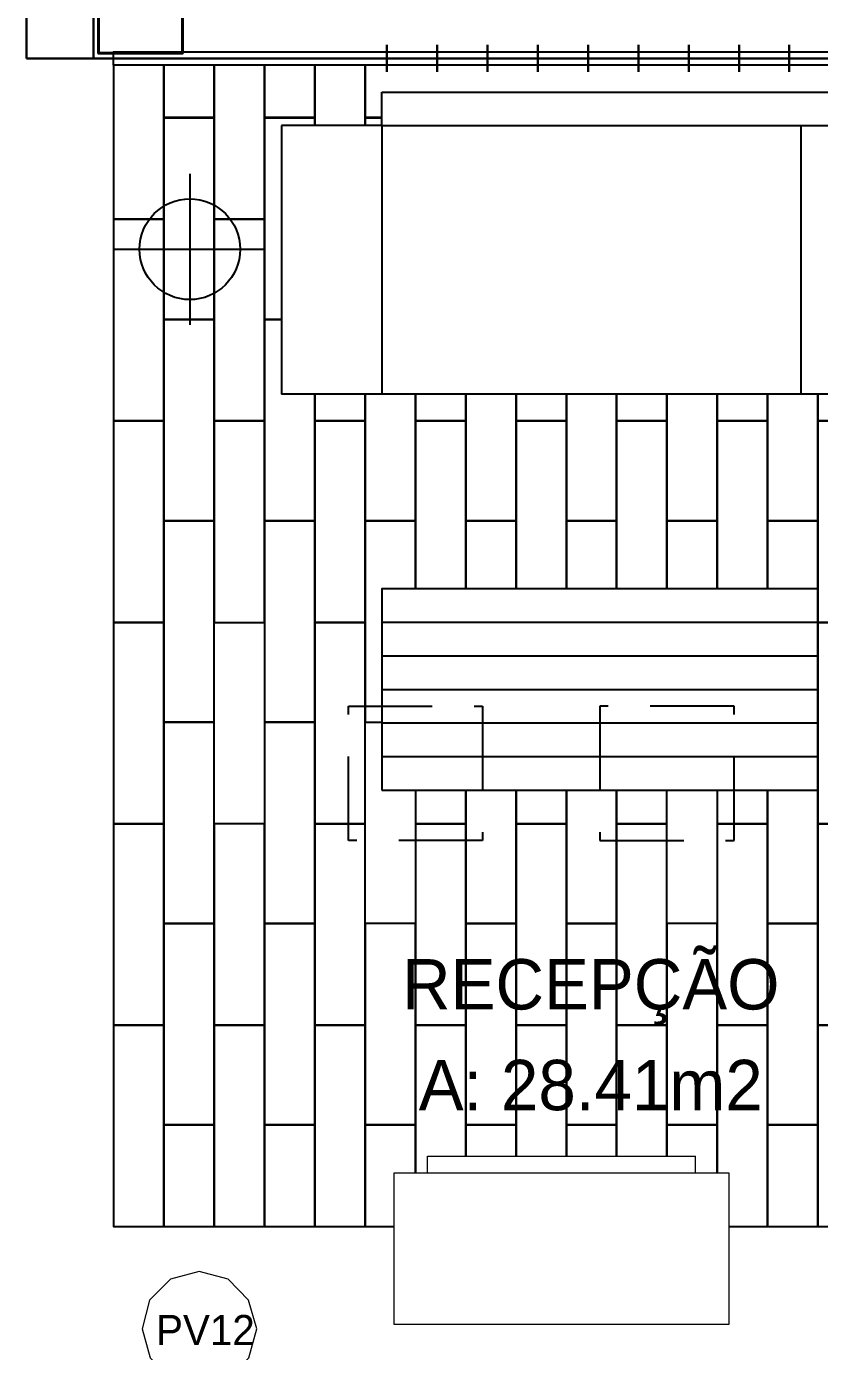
# Model space of a CAD drawing. Header units: metres. Extents: x -4.2 to 85, y -21.1 to 42.
# Drawn here: x 28.19 to 30.555, y 15.536 to 19.484 of the extents above; entities that cross this region are included whole.
import ezdxf

# ---------------------------------------------------------------- set-up
doc = ezdxf.new("R2010")
doc.units = ezdxf.units.M
doc.header["$MEASUREMENT"] = 0
doc.linetypes.add('XREF ÁREAS COMUNS LILAC$0$HIDDEN', pattern=[0.375, 0.25, -0.125])
for name, color, linetype, lineweight in [('34 - Mobiliário', 7, 'Continuous', 0), ('57 - Altimetria de Terrenos', 7, 'Continuous', 0), ('7 - Alvenaria', 7, 'Continuous', 0), ('Level 44', 7, 'Continuous', 0)]:
    doc.layers.add(name, color=color, linetype=linetype, lineweight=lineweight)
for name, color, linetype in [('XREF ÁREAS COMUNS LILAC$0$MOB 01', 8, 'Continuous'), ('XREF ÁREAS COMUNS LILAC$0$MOB 02', 142, 'Continuous'), ('XREF ÁREAS COMUNS LILAC$0$MOB 03', 120, 'Continuous'), ('XREF ÁREAS COMUNS LILAC$0$MOB01', 8, 'Continuous'), ('XREF ÁREAS COMUNS LILAC$0$MOB02', 142, 'Continuous'), ('XREF ÁREAS COMUNS LILAC$0$MOB03', 120, 'Continuous'), ('XREF ÁREAS COMUNS LILAC$0$PAGINAÇÃO', 125, 'Continuous'), ('XREF ÁREAS COMUNS LILAC$0$PROJECAO', 8, 'XREF ÁREAS COMUNS LILAC$0$HIDDEN')]:
    doc.layers.add(name, color=color, linetype=linetype)
doc.styles.add('Style-INTL_ENGINEERING', font='INTL_ENGINEERING.shx')

# ---------------------------------------------------------------- blocks, each defined once
blk = doc.blocks.new('*U475')
at = {"layer": 'Level 44', "color": 4, "linetype": 'Continuous', "lineweight": 0, "flags": 128}
blk.add_lwpolyline([(0.171, 0), (0.147, 0.0856), (0.0857, 0.1478), (-0.0002, 0.1705), (-0.0859, 0.1477), (-0.1482, 0.0857), (-0.171, -0.0002), (-0.147, -0.0858), (-0.0864, -0.1478), (-0.0005, -0.1705), (0.0861, -0.1472), (0.1471, -0.0859)], close=True, dxfattribs=at)
at = {"layer": 'Level 44', "color": 4, "linetype": 'Continuous', "lineweight": 0, "style": 'Style-INTL_ENGINEERING'}
blk.add_text('PV12', height=0.08997, rotation=0.0007, dxfattribs=at).set_placement((-0.1291, -0.0485))
blk = doc.blocks.new('pilotis_as built')
at = {"layer": '34 - Mobiliário', "color": 7, "linetype": 'Continuous', "lineweight": 30}
for p, q in [((1.1157, -7.3354), (1.1157, -4.9356)), ((5.3657, -7.3354), (1.1157, -7.3354))]:
    blk.add_line(p, q, dxfattribs=at)
at = {"layer": '34 - Mobiliário', "color": 2, "linetype": 'Continuous', "lineweight": 40, "flags": 128}
blk.add_lwpolyline([(1.1307, -4.8), (1.3807, -4.8), (1.3807, -7.32), (1.1307, -7.32)], close=True, dxfattribs=at)
at = {"layer": '57 - Altimetria de Terrenos', "color": 7, "linetype": 'Continuous', "lineweight": 30}
for p, q in [((0.9157, -7.3354), (0.9157, -4.9356)), ((1.1157, -7.3354), (1.1157, -5.4356)), ((1.1157, -7.3354), (0.9157, -7.3354)), ((5.3657, -7.3354), (1.1157, -7.3354))]:
    blk.add_line(p, q, dxfattribs=at)
at = {"layer": '57 - Altimetria de Terrenos', "color": 131, "linetype": 'Continuous', "lineweight": 40, "flags": 128}
blk.add_lwpolyline([(1.1307, -4.8), (1.3807, -4.8), (1.3807, -7.32), (1.1307, -7.32)], close=True, dxfattribs=at)
blk = doc.blocks.new('XREF ÁREAS COMUNS LILAC$0$A$C0BC52F1D')
at = {"layer": 'XREF ÁREAS COMUNS LILAC$0$MOB02'}
for p, q in [((1.55, 0), (1.55, 0.8)), ((2.8, 0), (0.3, 0))]:
    blk.add_line(p, q, dxfattribs=at)
at = {"layer": 'XREF ÁREAS COMUNS LILAC$0$MOB03'}
for p, q in [((0.3, 0.9), (2.8, 0.9)), ((0.3, 0.8), (0.3, 0.9)), ((0, 0.8), (0, 0)), ((0.3, 0.8), (0, 0.8)), ((0.3, 0.8), (2.8, 0.8)), ((0.3, 0.8), (0.3, 0)), ((0.3, 0), (0, 0))]:
    blk.add_line(p, q, dxfattribs=at)

msp = doc.modelspace()

# ---------------------------------------------------------------- linework, layer by layer
at = {"layer": 'XREF ÁREAS COMUNS LILAC$0$MOB 01'}
for p, q in [((28.6767, 19.0457), (28.6767, 18.5957)), ((28.4517, 18.8207), (28.9017, 18.8207))]:
    msp.add_line(p, q, dxfattribs=at)
msp.add_circle((28.6767, 18.8207), 0.15, dxfattribs=at)
at = {"layer": 'XREF ÁREAS COMUNS LILAC$0$MOB 03'}
msp.add_lwpolyline([(32.5496, 19.369), (28.4495, 19.369), (28.4495, 19.409), (32.5496, 19.409)], close=True, dxfattribs=at)
at = {"layer": 'XREF ÁREAS COMUNS LILAC$0$MOB01', "lineweight": 13}
for p, q in [((29.385, 16.0682), (29.385, 16.1182)), ((29.385, 16.1182), (30.185, 16.1182)), ((30.185, 16.0682), (30.185, 16.1182))]:
    msp.add_line(p, q, dxfattribs=at)
at = {"layer": 'XREF ÁREAS COMUNS LILAC$0$MOB02'}
for p, q in [((29.2496, 17.7091), (30.5495, 17.7091)), ((29.2496, 17.6091), (30.5495, 17.6091)), ((29.2496, 17.5091), (30.5495, 17.5091)), ((29.2496, 17.4091), (30.5496, 17.4091)), ((29.2496, 17.3091), (30.5496, 17.3091))]:
    msp.add_line(p, q, dxfattribs=at)
msp.add_lwpolyline([(29.2496, 17.2091), (30.5496, 17.2091), (30.5496, 17.8091), (29.2496, 17.8091)], close=True, dxfattribs=at)
at = {"layer": 'XREF ÁREAS COMUNS LILAC$0$MOB02', "lineweight": 13}
msp.add_lwpolyline([(29.285, 15.6182), (30.285, 15.6182), (30.285, 16.0682), (29.285, 16.0682)], close=True, dxfattribs=at)
at = {"layer": 'XREF ÁREAS COMUNS LILAC$0$PAGINAÇÃO', "lineweight": 13}
for p, q in [((28.4495, 19.409), (28.4495, 15.909)), ((28.4495, 15.909), (29.285, 15.909)), ((30.285, 15.909), (30.6268, 15.909))]:
    msp.add_line(p, q, dxfattribs=at)
at = {"layer": 'XREF ÁREAS COMUNS LILAC$0$PAGINAÇÃO'}
for points in [[(29.2645, 19.4296), (29.2645, 19.3496)], [(29.2645, 19.3496), (29.2645, 19.4296)], [(29.4145, 19.3496), (29.4145, 19.4296)], [(29.4145, 19.4296), (29.4145, 19.3496)], [(29.5645, 19.4296), (29.5645, 19.3496)], [(29.5645, 19.3496), (29.5645, 19.4296)], [(29.7145, 19.3496), (29.7145, 19.4296)], [(29.7145, 19.4296), (29.7145, 19.3496)], [(29.8645, 19.4296), (29.8645, 19.3496)], [(29.8645, 19.3496), (29.8645, 19.4296)], [(30.0145, 19.3496), (30.0145, 19.4296)], [(30.0145, 19.4296), (30.0145, 19.3496)], [(30.1645, 19.4296), (30.1645, 19.3496)], [(30.1645, 19.3496), (30.1645, 19.4296)], [(30.3145, 19.3496), (30.3145, 19.4296)], [(30.3145, 19.4296), (30.3145, 19.3496)], [(30.4645, 19.4296), (30.4645, 19.3496)], [(30.4645, 19.3496), (30.4645, 19.4296)], [(28.4495, 19.369), (28.4495, 18.9116), (28.5995, 18.9116), (28.5995, 19.369)], [(28.5995, 19.369), (28.5995, 19.2141), (28.7496, 19.2141), (28.7496, 19.369)], [(28.7496, 19.369), (28.7496, 18.9116), (28.8995, 18.9116), (28.8995, 19.369)], [(28.8995, 19.369), (28.8995, 19.2141), (29.0495, 19.2141), (29.0495, 19.369)], [(29.0495, 19.369), (29.0495, 19.189)], [(29.1995, 19.189), (29.1995, 19.369)], [(29.1995, 19.369), (29.1995, 19.2141), (29.2496, 19.2141)], [(29.0495, 19.189), (29.0495, 19.2116), (28.8995, 19.2116), (28.8995, 18.6116), (28.9496, 18.6116)], [(29.2496, 19.2116), (29.1995, 19.2116), (29.1995, 19.189)], [(28.9496, 18.6116), (28.8995, 18.6116), (28.8995, 18.0116), (29.0495, 18.0116), (29.0495, 18.3891)], [(29.0495, 18.3891), (29.0495, 18.309), (29.1995, 18.309), (29.1995, 18.3891)], [(29.1995, 18.3891), (29.1995, 18.0116), (29.3495, 18.0116), (29.3495, 18.3891)], [(29.3495, 18.3891), (29.3495, 18.309), (29.4996, 18.309), (29.4996, 18.3891)], [(29.4996, 18.3891), (29.4996, 18.0116), (29.6495, 18.0116), (29.6495, 18.3891)], [(29.6495, 18.3891), (29.6495, 18.309), (29.7995, 18.309), (29.7995, 18.3891)], [(29.7995, 18.3891), (29.7995, 18.0116), (29.9495, 18.0116), (29.9495, 18.3891)], [(29.9495, 18.3891), (29.9495, 18.309), (30.0995, 18.309), (30.0995, 18.3891)], [(30.0995, 18.3891), (30.0995, 18.0116), (30.2496, 18.0116), (30.2496, 18.3891)], [(30.2496, 18.3891), (30.2496, 18.309), (30.3995, 18.309), (30.3995, 18.3891)], [(30.3995, 18.3891), (30.3995, 18.0116), (30.5495, 18.0116), (30.5495, 18.3891)], [(30.5495, 18.3891), (30.5495, 18.309), (30.6995, 18.309), (30.6995, 18.3891)], [(29.4996, 17.8091), (29.4996, 18.309), (29.3495, 18.309), (29.3495, 17.8091)], [(29.7995, 17.8091), (29.7995, 18.309), (29.6495, 18.309), (29.6495, 17.8091)], [(30.0995, 17.8091), (30.0995, 18.309), (29.9495, 18.309), (29.9495, 17.8091)], [(30.3995, 17.8091), (30.3995, 18.309), (30.2496, 18.309), (30.2496, 17.8091)], [(29.3495, 17.8091), (29.3495, 18.0116), (29.1995, 18.0116), (29.1995, 17.4116), (29.2496, 17.4116)], [(29.6495, 17.8091), (29.6495, 18.0116), (29.4996, 18.0116), (29.4996, 17.8091)], [(29.9495, 17.8091), (29.9495, 18.0116), (29.7995, 18.0116), (29.7995, 17.8091)], [(30.2496, 17.8091), (30.2496, 18.0116), (30.0995, 18.0116), (30.0995, 17.8091)], [(30.5495, 17.8091), (30.5495, 18.0116), (30.3995, 18.0116), (30.3995, 17.8091)], [(29.3495, 17.2091), (29.3495, 17.109), (29.4996, 17.109), (29.4996, 17.2091)], [(29.4996, 17.2091), (29.4996, 16.8116), (29.6495, 16.8116), (29.6495, 17.2091)], [(29.6495, 17.2091), (29.6495, 17.109), (29.7995, 17.109), (29.7995, 17.2091)], [(29.7995, 17.2091), (29.7995, 16.8116), (29.9495, 16.8116), (29.9495, 17.2091)], [(29.9495, 17.2091), (29.9495, 17.109), (30.0995, 17.109), (30.0995, 17.2091)], [(30.2496, 17.2091), (30.2496, 17.109), (30.3995, 17.109), (30.3995, 17.2091)], [(30.3995, 17.2091), (30.3995, 16.8116), (30.5495, 16.8116), (30.5495, 17.2091)], [(29.4996, 16.1182), (29.4996, 16.509), (29.3495, 16.509), (29.3495, 16.0682)], [(29.7995, 16.1182), (29.7995, 16.509), (29.6495, 16.509), (29.6495, 16.1182)], [(30.0995, 16.1182), (30.0995, 16.509), (29.9495, 16.509), (29.9495, 16.1182)], [(30.285, 15.909), (30.3995, 15.909), (30.3995, 16.509), (30.2496, 16.509), (30.2496, 16.0682)], [(30.6995, 16.3804), (30.6995, 16.509), (30.5495, 16.509), (30.5495, 15.909), (30.6268, 15.909)], [(29.3495, 16.0682), (29.3495, 16.2116), (29.1995, 16.2116), (29.1995, 15.909), (29.285, 15.909)], [(29.6495, 16.1182), (29.6495, 16.2116), (29.4996, 16.2116), (29.4996, 16.1182)], [(29.9495, 16.1182), (29.9495, 16.2116), (29.7995, 16.2116), (29.7995, 16.1182)], [(30.2496, 16.0682), (30.2496, 16.2116), (30.0995, 16.2116), (30.0995, 16.1182)]]:
    msp.add_lwpolyline(points, dxfattribs=at)
for points in [[(28.7496, 18.6116), (28.7496, 19.2116), (28.5995, 19.2116), (28.5995, 18.6116)], [(28.5995, 18.309), (28.5995, 18.909), (28.4495, 18.909), (28.4495, 18.309)], [(28.8995, 18.309), (28.8995, 18.909), (28.7496, 18.909), (28.7496, 18.309)], [(28.7496, 18.0116), (28.7496, 18.6116), (28.5995, 18.6116), (28.5995, 18.0116)], [(28.5995, 17.709), (28.5995, 18.309), (28.4495, 18.309), (28.4495, 17.709)], [(28.8995, 17.709), (28.8995, 18.309), (28.7496, 18.309), (28.7496, 17.709)], [(29.1995, 17.709), (29.1995, 18.309), (29.0495, 18.309), (29.0495, 17.709)], [(30.6995, 17.709), (30.6995, 18.309), (30.5495, 18.309), (30.5495, 17.709)], [(28.7496, 17.4116), (28.7496, 18.0116), (28.5995, 18.0116), (28.5995, 17.4116)], [(29.0495, 17.4116), (29.0495, 18.0116), (28.8995, 18.0116), (28.8995, 17.4116)], [(28.5995, 17.109), (28.5995, 17.709), (28.4495, 17.709), (28.4495, 17.109)], [(29.1995, 17.109), (29.1995, 17.709), (29.0495, 17.709), (29.0495, 17.109)], [(30.6995, 17.109), (30.6995, 17.709), (30.5495, 17.709), (30.5495, 17.109)], [(28.7496, 16.8116), (28.7496, 17.4116), (28.5995, 17.4116), (28.5995, 16.8116)], [(29.0495, 16.8116), (29.0495, 17.4116), (28.8995, 17.4116), (28.8995, 16.8116)], [(28.5995, 16.509), (28.5995, 17.109), (28.4495, 17.109), (28.4495, 16.509)], [(28.8995, 16.509), (28.8995, 17.109), (28.7496, 17.109), (28.7496, 16.509)], [(29.1995, 16.509), (29.1995, 17.109), (29.0495, 17.109), (29.0495, 16.509)], [(29.4996, 16.509), (29.4996, 17.109), (29.3495, 17.109), (29.3495, 16.509)], [(29.7995, 16.509), (29.7995, 17.109), (29.6495, 17.109), (29.6495, 16.509)], [(30.0995, 16.509), (30.0995, 17.109), (29.9495, 17.109), (29.9495, 16.509)], [(30.3995, 16.509), (30.3995, 17.109), (30.2496, 17.109), (30.2496, 16.509)], [(30.6995, 16.509), (30.6995, 17.109), (30.5495, 17.109), (30.5495, 16.509)], [(28.7496, 16.2116), (28.7496, 16.8116), (28.5995, 16.8116), (28.5995, 16.2116)], [(29.0495, 16.2116), (29.0495, 16.8116), (28.8995, 16.8116), (28.8995, 16.2116)], [(29.3495, 16.2116), (29.3495, 16.8116), (29.1995, 16.8116), (29.1995, 16.2116)], [(29.6495, 16.2116), (29.6495, 16.8116), (29.4996, 16.8116), (29.4996, 16.2116)], [(29.9495, 16.2116), (29.9495, 16.8116), (29.7995, 16.8116), (29.7995, 16.2116)], [(30.2496, 16.2116), (30.2496, 16.8116), (30.0995, 16.8116), (30.0995, 16.2116)], [(30.5495, 16.2116), (30.5495, 16.8116), (30.3995, 16.8116), (30.3995, 16.2116)], [(28.5995, 15.909), (28.5995, 16.509), (28.4495, 16.509), (28.4495, 15.909)], [(28.8995, 15.909), (28.8995, 16.509), (28.7496, 16.509), (28.7496, 15.909)], [(29.1995, 15.909), (29.1995, 16.509), (29.0495, 16.509), (29.0495, 15.909)], [(28.7496, 15.909), (28.7496, 16.2116), (28.5995, 16.2116), (28.5995, 15.909)], [(29.0495, 15.909), (29.0495, 16.2116), (28.8995, 16.2116), (28.8995, 15.909)], [(30.5495, 15.909), (30.5495, 16.2116), (30.3995, 16.2116), (30.3995, 15.909)]]:
    msp.add_lwpolyline(points, close=True, dxfattribs=at)
at = {"layer": 'XREF ÁREAS COMUNS LILAC$0$PROJECAO'}
for points in [[(29.5496, 17.0591), (29.1496, 17.0591), (29.1496, 17.4591), (29.5496, 17.4591)], [(29.8996, 17.0591), (30.2996, 17.0591), (30.2996, 17.4591), (29.8996, 17.4591)]]:
    msp.add_lwpolyline(points, close=True, dxfattribs=at)

# ---------------------------------------------------------------- block references
at = {"color": 1, "linetype": 'Continuous', "lineweight": 13}
msp.add_blockref('pilotis_as built', (27.2738, 26.7246), dxfattribs=at)
at = {"layer": 'Level 44', "color": 4, "linetype": 'Continuous', "lineweight": 0}
msp.add_blockref('*U475', (28.7051, 15.6038), dxfattribs=at)
at = {"layer": 'XREF ÁREAS COMUNS LILAC$0$MOB 02'}
msp.add_blockref('XREF ÁREAS COMUNS LILAC$0$A$C0BC52F1D', (28.9496, 18.3891), dxfattribs=at)

# ---------------------------------------------------------------- texts
at = {"layer": '7 - Alvenaria', "color": 2, "linetype": 'Continuous', "lineweight": 13, "insert": (29.8723, 16.4794), "char_height": 0.15, "attachment_point": 5, "line_spacing_factor": 1.200006, "style": 'Style-INTL_ENGINEERING'}
msp.add_mtext('RECEPÇÃO\\PA: 28.41m2\\P', dxfattribs=at)

doc.saveas('drawing.dxf')
